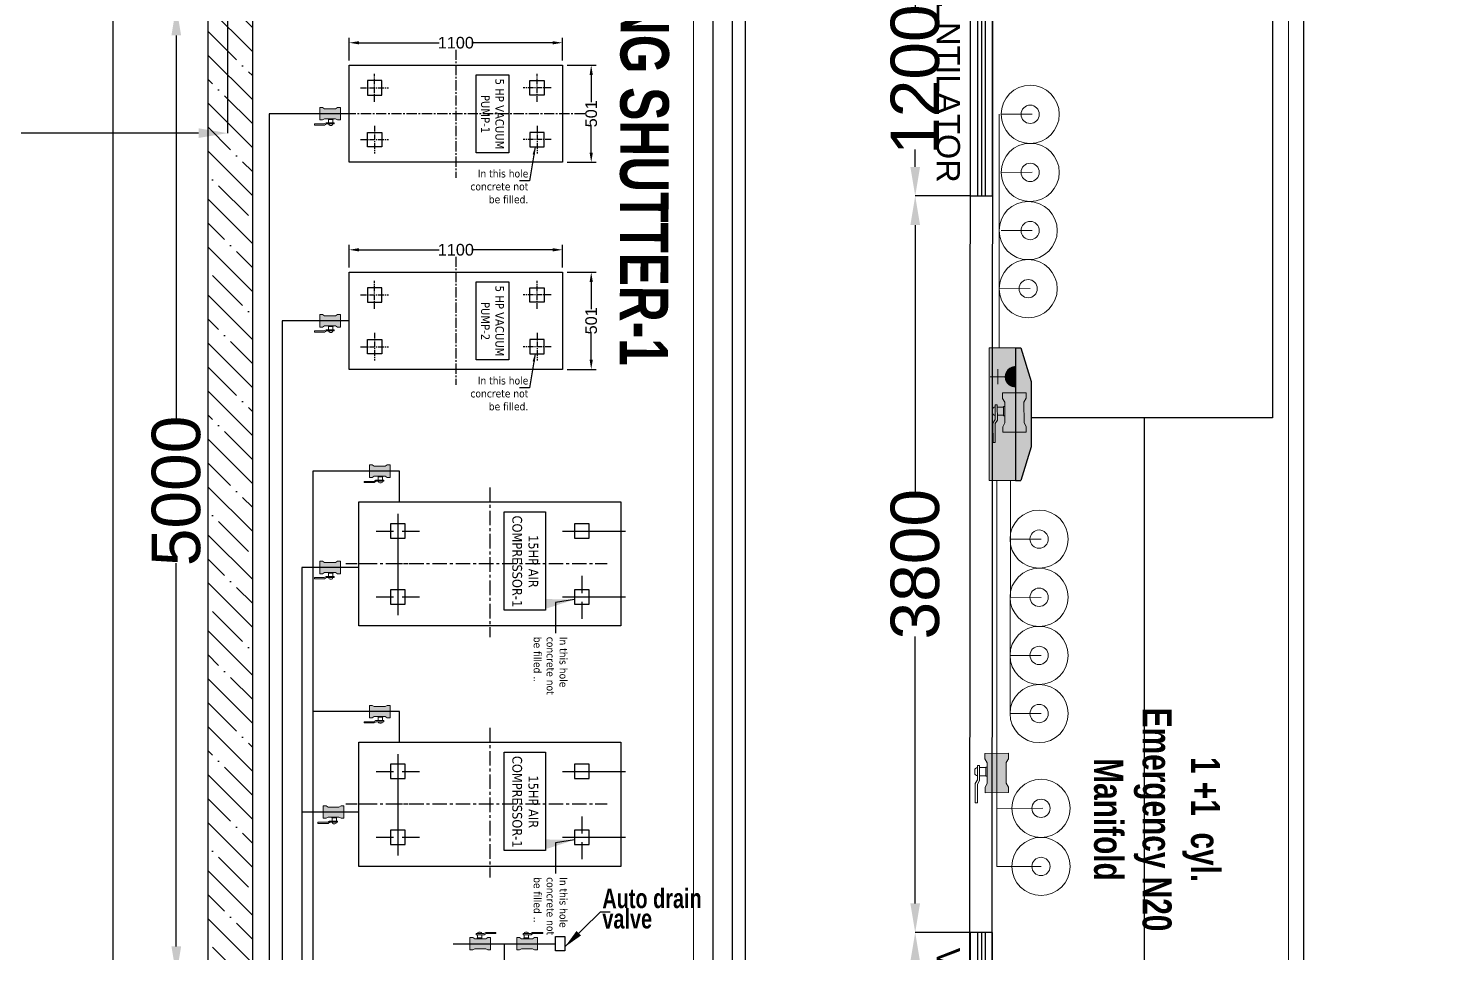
# Model space of a CAD drawing. Header units: metres. Extents: x 11749222 to 11901021, y -3863762 to -3708780.
# Drawn here: x 11863728 to 11871036, y -3730203 to -3725434 of the extents above; entities that cross this region are included whole.
import ezdxf

# ---------------------------------------------------------------- set-up
doc = ezdxf.new("R2010")
doc.units = ezdxf.units.M
doc.header["$MEASUREMENT"] = 0
doc.header["$PDMODE"] = 35
doc.linetypes.add('CENTER2', pattern=[1.125, 0.75, -0.125, 0.125, -0.125])
doc.layers.get('0').update_dxf_attribs({"color": 251, "linetype": 'CONTINUOUS'})
doc.layers.get('Defpoints').update_dxf_attribs({"color": 251, "linetype": 'CONTINUOUS'})
for name, color, linetype in [('-AC EQUIP.', 251, 'CONTINUOUS'), ('cont', 7, 'CONTINUOUS'), ('dim ref', 251, 'CONTINUOUS'), ('DOOR', 251, 'CONTINUOUS'), ('EL', 4, 'CONTINUOUS'), ('HS', 251, 'CONTINUOUS'), ('Layer 1', 7, 'CONTINUOUS'), ('Model-Front', 7, 'CONTINUOUS'), ('text', 8, 'CONTINUOUS')]:
    doc.layers.add(name, color=color, linetype=linetype)
for name, color, linetype, lineweight in [('M-OXY-VAC-AIR', 30, 'CONTINUOUS', 18), ('MEDI AGSS', 173, 'CONTINUOUS', 13), ('MEDI AIR 7', 4, 'CONTINUOUS', 25), ('MEDI AIR-4', 6, 'CONTINUOUS', 25), ('Medi CO2', 30, 'CONTINUOUS', 5), ('MEDI N2O', 5, 'CONTINUOUS', 25), ('MEDI O2', 3, 'CONTINUOUS', 25), ('MEDI VAC', 1, 'CONTINUOUS', 25), ('OXGEN', 90, 'CONTINUOUS', 13)]:
    doc.layers.add(name, color=color, linetype=linetype, lineweight=lineweight)
doc.styles.add('0_RM-NM', font='arial.ttf')
doc.styles.add('MtXpl_Swis721_LtCn_B', font='')
doc.styles.get("Standard").update_dxf_attribs({"font": 'arial.ttf'})
doc.styles.add('style3', font='arial.ttf', dxfattribs={"height": 200})
doc.styles.add('TXT4', font='GOTHIC.TTF', dxfattribs={"height": 150})
doc.styles.get('MtXpl_Swis721_LtCn_B').set_extended_font_data('Swis721 LtCn BT', bold=True)
doc.dimstyles.new('Scale 50', dxfattribs={"dimscale": 0, "dimtxt": 200, "dimasz": 150, "dimexe": 0, "dimexo": 0.1, "dimgap": 0, "dimtad": 0, "dimtoh": 1, "dimdec": 0, "dimzin": 0, "dimdsep": 46, "dimtxsty": '0_RM-NM', "dimcen": 0, "dimdle": 100, "dimclrd": 204, "dimclre": 212, "dimclrt": 224, "dimadec": 0, "dimazin": 0, "dimtfac": 1, "dimtdec": 0, "dimtofl": 0, "dimtmove": 1, "dimatfit": 3, "dimfxl": 0.15, "dimtolj": 1, "dimtzin": 0, "dimlwe": -1, "dimarcsym": 0})
doc.dimstyles.get("Standard").update_dxf_attribs({"dimscale": 0.7, "dimtxt": 300, "dimasz": 150, "dimexe": 200, "dimexo": 200, "dimgap": 0.25, "dimtad": 3, "dimlfac": 0.001, "dimzin": 0, "dimdsep": 46, "dimtxsty": 'Standard', "dimblk": 'ARCHTICK', "dimcen": 0.09, "dimdle": 200, "dimclrd": 256, "dimclre": 256, "dimclrt": 6, "dimadec": 0, "dimazin": 0, "dimtfac": 1, "dimtofl": 0, "dimtmove": 0, "dimatfit": 3, "dimfxl": 1, "dimtolj": 1, "dimtzin": 0, "dimarcsym": 0})

# ---------------------------------------------------------------- blocks, each defined once
blk = doc.blocks.new('*D31')
at = {"color": 212, "ltscale": 500, "transparency": 16777216}
for p, q in [((11864756.8, -3724178.9), (11864756.8, -3725975)), ((11857143.3, -3724278.9), (11857143.3, -3725975))]:
    blk.add_line(p, q, dxfattribs=at)
at = {"color": 204, "lineweight": -2, "ltscale": 500, "transparency": 16777216}
for p, q in [((11857293.3, -3725975), (11860652.7, -3725975)), ((11864606.8, -3725975), (11861247.5, -3725975))]:
    blk.add_line(p, q, dxfattribs=at)
at = {"color": 204, "ltscale": 500, "transparency": 16777216}
for points in [[(11857293.3, -3725950), (11857293.3, -3726000), (11857143.3, -3725975)], [(11864606.8, -3725950), (11864606.8, -3726000), (11864756.8, -3725975)]]:
    blk.add_solid(points, dxfattribs=at)
at = {"layer": 'Defpoints', "color": 0, "ltscale": 500, "transparency": 16777216}
for p in [(11864756.8, -3724178.8), (11857143.3, -3724278.8), (11864756.8, -3725975)]:
    blk.add_point(p, dxfattribs=at)
at = {"color": 224, "ltscale": 500, "transparency": 16777216, "insert": (11860950.1, -3725975), "char_height": 200, "attachment_point": 5, "style": '0_RM-NM'}
blk.add_mtext('\\A1;7614', dxfattribs=at)
blk = doc.blocks.new('_ArchTick')
at = {"color": 0, "linetype": 'ByBlock', "const_width": 0.15}
blk.add_lwpolyline([(-0.5, -0.5), (0.5, 0.5)], dxfattribs=at)
blk = doc.blocks.new('A$C5EC920A4')
at = {"ltscale": 5, "true_color": 0x636466}
h = blk.add_hatch(color=251, dxfattribs=at)
h.dxf.hatch_style = 1
h.paths.add_polyline_path([(315, 208.5), (0, 208.5), (0, 78.5), (660, 78.5), (660, 208.5), (315, 208.5), (315, 148.5)])
h.paths.add_polyline_path([(660, 52), (660, 78.5), (0, 78.5), (0, 52), (167.5, 0), (492.5, 0)])
at = {"color": 7, "lineweight": 13, "ltscale": 45}
for p, q in [((315, 208.5), (0, 208.5)), ((0, 208.5), (0, 78.5)), ((660, 208.5), (315, 208.5)), ((660, 78.5), (660, 208.5)), ((0, 78.5), (660, 78.5))]:
    blk.add_line(p, q, dxfattribs=at)
at = {"color": 7, "ltscale": 45}
for p, q in [((0, 78.5), (660, 78.5)), ((0, 78.5), (0, 52)), ((660, 78.5), (660, 52)), ((0, 52), (167.5, 0)), ((492.5, 0), (660, 52)), ((167.5, 0), (492.5, 0))]:
    blk.add_line(p, q, dxfattribs=at)
blk = doc.blocks.new('EL')
at = {"ltscale": 10, "true_color": 0x991b1e}
h = blk.add_hatch(dxfattribs=at)
h.set_pattern_fill('ANSI31', color=244)
h.paths.add_polyline_path([(-50, 0), (50, 0, 1)])
at = {"layer": 'EL', "color": 14, "lineweight": 20}
for p, q in [((-37.5, 87.5), (37.5, 87.5)), ((0, 50), (0, 125)), ((-50, 0), (50, 0))]:
    blk.add_line(p, q, dxfattribs=at)
blk.add_arc((0, 0), 50, 0, 180, dxfattribs=at)
blk = doc.blocks.new('A$C4D064DB7')
at = {"lineweight": 9}
h = blk.add_hatch(color=7, dxfattribs=at)
h.set_gradient(color1=(255, 255, 255), color2=(0, 38, 76), tint=1, name='INVCYLINDER')
h.paths.add_polyline_path([(4.55, 7.11), (3.75, 5.71), (3.75, 3.71), (12.35, 3.71), (12.35, 5.71), (11.55, 7.11), (11.55, 14.68), (12.35, 16.08), (12.35, 18.08), (3.75, 18.08), (3.75, 16.08), (4.55, 14.68)])
at = {"color": 7, "lineweight": 9}
for p, q in [((3.75, 18.08), (12.35, 18.08)), ((3.75, 16.08), (3.75, 18.08)), ((3.75, 16.08), (4.55, 14.68)), ((12.35, 16.08), (11.55, 14.68)), ((12.35, 18.08), (12.35, 16.08)), ((0, 11.9), (0, 10.9)), ((1, 13.69), (1, 8.4)), ((1, 13.69), (1.8, 13.69)), ((1.8, 13.69), (1.8, 8.17)), ((4.05, 12.9), (1.8, 12.9)), ((3.17, 12.9), (3.67, 12.9)), ((4.05, 13.05), (4.05, 9.72)), ((4.05, 13.05), (4.55, 13.05)), ((4.55, 14.68), (4.55, 7.11)), ((11.55, 14.68), (11.55, 7.11)), ((1, 8.4), (0.19, 7.07)), ((0.19, 7.07), (0.19, 0)), ((1.8, 8.17), (0.99, 6.85)), ((0.99, 6.85), (0.99, 0)), ((4.05, 9.9), (1.8, 9.9)), ((3.75, 5.71), (4.55, 7.11)), ((3.75, 3.71), (3.75, 5.71)), ((4.05, 9.72), (4.55, 9.72)), ((12.35, 5.71), (11.55, 7.11)), ((12.35, 5.71), (12.35, 3.71)), ((12.35, 3.71), (3.75, 3.71)), ((0.19, 0), (0.99, 0))]:
    blk.add_line(p, q, dxfattribs=at)
for centre, start, end in [((1, 11.9), 90, 180), ((1, 10.9), 180, 270)]:
    blk.add_arc(centre, 1, start, end, dxfattribs=at)
blk = doc.blocks.new('*D108')
at = {"layer": 'Defpoints', "color": 0, "ltscale": 500, "transparency": 16777216}
for p in [(11864952.9, -3723520.3), (11864165, -3739520.3), (11864952.9, -3739520.3)]:
    blk.add_point(p, dxfattribs=at)
at = {"layer": 'MEDI O2', "color": 212, "ltscale": 500, "transparency": 16777216}
for p, q in [((11864952.8, -3723520.3), (11864165, -3723520.3)), ((11864952.8, -3739520.3), (11864165, -3739520.3))]:
    blk.add_line(p, q, dxfattribs=at)
at = {"layer": 'MEDI O2', "color": 204, "lineweight": -2, "ltscale": 500, "transparency": 16777216}
for p, q in [((11864165, -3723670.3), (11864165, -3731062.1)), ((11864165, -3739370.3), (11864165, -3731978.5))]:
    blk.add_line(p, q, dxfattribs=at)
at = {"layer": 'MEDI O2', "color": 204, "ltscale": 500, "transparency": 16777216}
for points in [[(11864140, -3723670.3), (11864190, -3723670.3), (11864165, -3723520.3)], [(11864140, -3739370.3), (11864190, -3739370.3), (11864165, -3739520.3)]]:
    blk.add_solid(points, dxfattribs=at)
at = {"layer": 'MEDI O2', "color": 224, "ltscale": 500, "transparency": 16777216, "insert": (11864165, -3731520.3), "char_height": 250, "attachment_point": 5, "rotation": 90, "style": '0_RM-NM'}
blk.add_mtext('\\A1;16000', dxfattribs=at)
blk = doc.blocks.new('A$C33F65F14')
at = {"layer": 'Model-Front', "color": 152, "true_color": 0x2776bb}
blk.add_lwpolyline([(0, 337.7), (0, 222.7), (1200, 222.7), (1200, 337.7)], close=True, dxfattribs=at)
for points in [[(0, 300.2), (1200, 300.2)], [(0, 280.2), (1200, 280.2)], [(0, 260.2), (1200, 260.2)]]:
    blk.add_lwpolyline(points, dxfattribs=at)
at = {"layer": 'dim ref', "color": 5, "insert": (79, 169.5), "char_height": 120, "width": 1338.76, "attachment_point": 1, "rotation": 359.99947, "style": 'style3'}
blk.add_mtext('VENTILATOR', dxfattribs=at)
blk = doc.blocks.new('*D77')
at = {"layer": 'Defpoints', "color": 0, "ltscale": 500, "transparency": 16777216}
for p in [(11864849.4, -3725321.1), (11864491.8, -3730321.1), (11864849.4, -3730321.1)]:
    blk.add_point(p, dxfattribs=at)
at = {"layer": 'MEDI O2', "color": 212, "ltscale": 500, "transparency": 16777216}
for p, q in [((11864849.3, -3725321.1), (11864491.8, -3725321.1)), ((11864849.3, -3730321.1), (11864491.8, -3730321.1))]:
    blk.add_line(p, q, dxfattribs=at)
at = {"layer": 'MEDI O2', "color": 204, "lineweight": -2, "ltscale": 500, "transparency": 16777216}
for p, q in [((11864491.8, -3725471.1), (11864491.8, -3727448.3)), ((11864491.8, -3730171.1), (11864491.8, -3728194))]:
    blk.add_line(p, q, dxfattribs=at)
at = {"layer": 'MEDI O2', "color": 204, "ltscale": 500, "transparency": 16777216}
for points in [[(11864466.8, -3725471.1), (11864516.8, -3725471.1), (11864491.8, -3725321.1)], [(11864466.8, -3730171.1), (11864516.8, -3730171.1), (11864491.8, -3730321.1)]]:
    blk.add_solid(points, dxfattribs=at)
at = {"layer": 'MEDI O2', "color": 224, "ltscale": 500, "transparency": 16777216, "insert": (11864491.8, -3727821.1), "char_height": 250, "attachment_point": 5, "rotation": 90, "style": '0_RM-NM'}
blk.add_mtext('\\A1;5000', dxfattribs=at)
blk = doc.blocks.new('*D93')
at = {"layer": 'Defpoints', "color": 0, "ltscale": 500, "transparency": 16777216}
for p in [(11868588.5, -3725099.1), (11868304.3, -3726299.1), (11868588.5, -3726299.1)]:
    blk.add_point(p, dxfattribs=at)
at = {"layer": 'MEDI O2', "color": 212, "ltscale": 500, "transparency": 16777216}
for p, q in [((11868588.4, -3725099.1), (11868304.3, -3725099.1)), ((11868588.4, -3726299.1), (11868304.3, -3726299.1))]:
    blk.add_line(p, q, dxfattribs=at)
at = {"layer": 'MEDI O2', "color": 204, "lineweight": -2, "ltscale": 500, "transparency": 16777216}
for p, q in [((11868304.3, -3725249.1), (11868304.3, -3725338)), ((11868304.3, -3726149.1), (11868304.3, -3726060.2))]:
    blk.add_line(p, q, dxfattribs=at)
at = {"layer": 'MEDI O2', "color": 204, "ltscale": 500, "transparency": 16777216}
for points in [[(11868279.3, -3725249.1), (11868329.3, -3725249.1), (11868304.3, -3725099.1)], [(11868279.3, -3726149.1), (11868329.3, -3726149.1), (11868304.3, -3726299.1)]]:
    blk.add_solid(points, dxfattribs=at)
at = {"layer": 'MEDI O2', "color": 224, "ltscale": 500, "transparency": 16777216, "insert": (11868304.3, -3725699.1), "char_height": 250, "attachment_point": 5, "rotation": 90, "style": '0_RM-NM'}
blk.add_mtext('\\A1;1200', dxfattribs=at)
blk = doc.blocks.new('*D94')
at = {"layer": 'Defpoints', "color": 0, "ltscale": 500, "transparency": 16777216}
for p in [(11868588.5, -3726299.1), (11868304.3, -3730099.1), (11868587.7, -3730099.1)]:
    blk.add_point(p, dxfattribs=at)
at = {"layer": 'MEDI O2', "color": 212, "ltscale": 500, "transparency": 16777216}
for p, q in [((11868588.4, -3726299.1), (11868304.3, -3726299.1)), ((11868587.6, -3730099.1), (11868304.3, -3730099.1))]:
    blk.add_line(p, q, dxfattribs=at)
at = {"layer": 'MEDI O2', "color": 204, "lineweight": -2, "ltscale": 500, "transparency": 16777216}
for p, q in [((11868304.3, -3726449.1), (11868304.3, -3727826.3)), ((11868304.3, -3729949.1), (11868304.3, -3728571.9))]:
    blk.add_line(p, q, dxfattribs=at)
at = {"layer": 'MEDI O2', "color": 204, "ltscale": 500, "transparency": 16777216}
for points in [[(11868279.3, -3726449.1), (11868329.3, -3726449.1), (11868304.3, -3726299.1)], [(11868279.3, -3729949.1), (11868329.3, -3729949.1), (11868304.3, -3730099.1)]]:
    blk.add_solid(points, dxfattribs=at)
at = {"layer": 'MEDI O2', "color": 224, "ltscale": 500, "transparency": 16777216, "insert": (11868304.3, -3728199.1), "char_height": 250, "attachment_point": 5, "rotation": 90, "style": '0_RM-NM'}
blk.add_mtext('\\A1;3800', dxfattribs=at)
blk = doc.blocks.new('*D95')
at = {"layer": 'Defpoints', "color": 0, "ltscale": 500, "transparency": 16777216}
for p in [(11868587.7, -3730099.1), (11868304.3, -3731299.1), (11868588.5, -3731299.1)]:
    blk.add_point(p, dxfattribs=at)
at = {"layer": 'MEDI O2', "color": 212, "ltscale": 500, "transparency": 16777216}
for p, q in [((11868587.6, -3730099.1), (11868304.3, -3730099.1)), ((11868588.4, -3731299.1), (11868304.3, -3731299.1))]:
    blk.add_line(p, q, dxfattribs=at)
at = {"layer": 'MEDI O2', "color": 204, "lineweight": -2, "ltscale": 500, "transparency": 16777216}
for p, q in [((11868304.3, -3730249.1), (11868304.3, -3730338)), ((11868304.3, -3731149.1), (11868304.3, -3731060.2))]:
    blk.add_line(p, q, dxfattribs=at)
at = {"layer": 'MEDI O2', "color": 204, "ltscale": 500, "transparency": 16777216}
for points in [[(11868279.3, -3730249.1), (11868329.3, -3730249.1), (11868304.3, -3730099.1)], [(11868279.3, -3731149.1), (11868329.3, -3731149.1), (11868304.3, -3731299.1)]]:
    blk.add_solid(points, dxfattribs=at)
at = {"layer": 'MEDI O2', "color": 224, "ltscale": 500, "transparency": 16777216, "insert": (11868304.3, -3730699.1), "char_height": 250, "attachment_point": 5, "rotation": 90, "style": '0_RM-NM'}
blk.add_mtext('\\A1;1200', dxfattribs=at)
blk = doc.blocks.new('*D104')
at = {"color": 212, "ltscale": 500, "transparency": 16777216}
for p, q in [((11865384.1, -3725599.6), (11865384.1, -3725483.7)), ((11866484.1, -3725599.6), (11866484.1, -3725483.7))]:
    blk.add_line(p, q, dxfattribs=at)
at = {"color": 204, "lineweight": -2, "ltscale": 500, "transparency": 16777216}
for p, q in [((11865434.1, -3725508.7), (11865847.4, -3725508.7)), ((11866434.1, -3725508.7), (11866020.8, -3725508.7))]:
    blk.add_line(p, q, dxfattribs=at)
at = {"color": 204, "ltscale": 500, "transparency": 16777216}
for points in [[(11865434.1, -3725500.4), (11865434.1, -3725517.1), (11865384.1, -3725508.7)], [(11866434.1, -3725500.4), (11866434.1, -3725517.1), (11866484.1, -3725508.7)]]:
    blk.add_solid(points, dxfattribs=at)
at = {"layer": 'Defpoints', "color": 0, "ltscale": 500, "transparency": 16777216}
for p in [(11865384.1, -3725508.7), (11865384.1, -3725624.6), (11866484.1, -3725624.6)]:
    blk.add_point(p, dxfattribs=at)
at = {"color": 224, "ltscale": 500, "transparency": 16777216, "insert": (11865934.1, -3725508.7), "char_height": 60, "attachment_point": 5, "style": '0_RM-NM'}
blk.add_mtext('\\A1;1100', dxfattribs=at)
blk = doc.blocks.new('*D105')
at = {"color": 212, "ltscale": 500, "transparency": 16777216}
for p, q in [((11866509.1, -3725624.6), (11866657.6, -3725624.6)), ((11866509.1, -3726125.6), (11866657.6, -3726125.6))]:
    blk.add_line(p, q, dxfattribs=at)
at = {"color": 204, "lineweight": -2, "ltscale": 500, "transparency": 16777216}
for p, q in [((11866632.6, -3725674.6), (11866632.6, -3725814.6)), ((11866632.6, -3726075.6), (11866632.6, -3725935.6))]:
    blk.add_line(p, q, dxfattribs=at)
at = {"color": 204, "ltscale": 500, "transparency": 16777216}
for points in [[(11866624.3, -3725674.6), (11866641, -3725674.6), (11866632.6, -3725624.6)], [(11866624.3, -3726075.6), (11866641, -3726075.6), (11866632.6, -3726125.6)]]:
    blk.add_solid(points, dxfattribs=at)
at = {"layer": 'Defpoints', "color": 0, "ltscale": 500, "transparency": 16777216}
for p in [(11866484.1, -3725624.6), (11866632.6, -3725624.6), (11866484.1, -3726125.6)]:
    blk.add_point(p, dxfattribs=at)
at = {"color": 224, "ltscale": 500, "transparency": 16777216, "insert": (11866632.6, -3725875.1), "char_height": 60, "attachment_point": 5, "rotation": 90, "style": '0_RM-NM'}
blk.add_mtext('\\A1;501', dxfattribs=at)
blk = doc.blocks.new('*D106')
at = {"color": 212, "ltscale": 500, "transparency": 16777216}
for p, q in [((11865384.1, -3726667.8), (11865384.1, -3726552)), ((11866484.1, -3726667.8), (11866484.1, -3726552))]:
    blk.add_line(p, q, dxfattribs=at)
at = {"color": 204, "lineweight": -2, "ltscale": 500, "transparency": 16777216}
for p, q in [((11865434.1, -3726577), (11865847.4, -3726577)), ((11866434.1, -3726577), (11866020.8, -3726577))]:
    blk.add_line(p, q, dxfattribs=at)
at = {"color": 204, "ltscale": 500, "transparency": 16777216}
for points in [[(11865434.1, -3726568.6), (11865434.1, -3726585.3), (11865384.1, -3726577)], [(11866434.1, -3726568.6), (11866434.1, -3726585.3), (11866484.1, -3726577)]]:
    blk.add_solid(points, dxfattribs=at)
at = {"layer": 'Defpoints', "color": 0, "ltscale": 500, "transparency": 16777216}
for p in [(11865384.1, -3726577), (11865384.1, -3726692.8), (11866484.1, -3726692.8)]:
    blk.add_point(p, dxfattribs=at)
at = {"color": 224, "ltscale": 500, "transparency": 16777216, "insert": (11865934.1, -3726577), "char_height": 60, "attachment_point": 5, "style": '0_RM-NM'}
blk.add_mtext('\\A1;1100', dxfattribs=at)
blk = doc.blocks.new('*D107')
at = {"color": 212, "ltscale": 500, "transparency": 16777216}
for p, q in [((11866509.1, -3726692.8), (11866657.6, -3726692.8)), ((11866509.1, -3727193.8), (11866657.6, -3727193.8))]:
    blk.add_line(p, q, dxfattribs=at)
at = {"color": 204, "lineweight": -2, "ltscale": 500, "transparency": 16777216}
for p, q in [((11866632.6, -3726742.8), (11866632.6, -3726882.8)), ((11866632.6, -3727143.8), (11866632.6, -3727003.8))]:
    blk.add_line(p, q, dxfattribs=at)
at = {"color": 204, "ltscale": 500, "transparency": 16777216}
for points in [[(11866624.3, -3726742.8), (11866641, -3726742.8), (11866632.6, -3726692.8)], [(11866624.3, -3727143.8), (11866641, -3727143.8), (11866632.6, -3727193.8)]]:
    blk.add_solid(points, dxfattribs=at)
at = {"layer": 'Defpoints', "color": 0, "ltscale": 500, "transparency": 16777216}
for p in [(11866484.1, -3726692.8), (11866632.6, -3726692.8), (11866484.1, -3727193.8)]:
    blk.add_point(p, dxfattribs=at)
at = {"color": 224, "ltscale": 500, "transparency": 16777216, "insert": (11866632.6, -3726943.3), "char_height": 60, "attachment_point": 5, "rotation": 90, "style": '0_RM-NM'}
blk.add_mtext('\\A1;501', dxfattribs=at)

msp = doc.modelspace()

# ---------------------------------------------------------------- hatches: boundary and pattern name
at = {"layer": 'HS', "ltscale": 500, "true_color": 0x636466}
h = msp.add_hatch(dxfattribs=at)
h.set_pattern_fill('ANSI35', color=251, scale=700, angle=270)
h.set_pattern_definition([(315, (15570554.87, 7624421.88), (123.7436867, 123.7436867), []), (315, (15570554.87, 7624298.13), (123.7436867, 123.7436867), [218.75, -43.75, 0, -43.75])])
edge = h.paths.add_edge_path()
edge.add_line((11864884.6, -3725321.1), (11864654.6, -3725321.1))
edge.add_line((11864654.6, -3725321.1), (11864654.6, -3730321.1))
edge.add_line((11864654.6, -3730321.1), (11864884.6, -3730321.1))
edge.add_line((11864884.6, -3730321.1), (11864884.6, -3725340))

# ---------------------------------------------------------------- linework, layer by layer
at = {"color": 252, "linetype": 'CENTER2'}
for p, q in [((11865634.4, -3727938.6), (11865634.4, -3728462.4)), ((11866484.6, -3728027.8), (11866810.2, -3728027.8)), ((11866484.6, -3728368), (11866810.2, -3728368)), ((11865634.4, -3729178.8), (11865634.4, -3729702.6)), ((11866484.6, -3729268), (11866810.2, -3729268)), ((11866484.6, -3729608.2), (11866810.2, -3729608.2))]:
    msp.add_line(p, q, dxfattribs=at)
at = {"color": 7, "linetype": 'CENTER2', "ltscale": 70}
for points in [[(11865934.1, -3725544.4), (11865934.1, -3726205.8)], [(11866599.2, -3725875.1), (11865269.1, -3725875.1)], [(11865934.1, -3726612.6), (11865934.1, -3727274)]]:
    msp.add_lwpolyline(points, dxfattribs=at)
at = {"color": 7, "ltscale": 500}
for points in [[(11866484.1, -3725624.6), (11866484.1, -3726125.6), (11865384.1, -3726125.6), (11865384.1, -3725624.6)], [(11865477.6, -3725704.1), (11865477.6, -3725779.1), (11865552.6, -3725779.1), (11865552.6, -3725704.1)], [(11866390.6, -3725704.1), (11866390.6, -3725779.1), (11866315.6, -3725779.1), (11866315.6, -3725704.1)], [(11865477.6, -3726046.1), (11865477.6, -3725971.1), (11865552.6, -3725971.1), (11865552.6, -3726046.1)], [(11866390.6, -3726046.1), (11866390.6, -3725971.1), (11866315.6, -3725971.1), (11866315.6, -3726046.1)], [(11866484.1, -3726692.8), (11866484.1, -3727193.8), (11865384.1, -3727193.8), (11865384.1, -3726692.8)], [(11865477.6, -3726772.3), (11865477.6, -3726847.3), (11865552.6, -3726847.3), (11865552.6, -3726772.3)], [(11866390.6, -3726772.3), (11866390.6, -3726847.3), (11866315.6, -3726847.3), (11866315.6, -3726772.3)], [(11865477.6, -3727114.3), (11865477.6, -3727039.3), (11865552.6, -3727039.3), (11865552.6, -3727114.3)], [(11866390.6, -3727114.3), (11866390.6, -3727039.3), (11866315.6, -3727039.3), (11866315.6, -3727114.3)]]:
    msp.add_lwpolyline(points, close=True, dxfattribs=at)
at = {"color": 7, "linetype": 'CENTER2', "ltscale": 40}
for points in [[(11865515.1, -3725813.6), (11865515.1, -3725669.5)], [(11866353.1, -3725813.6), (11866353.1, -3725669.5)], [(11865443.1, -3725741.6), (11865587.2, -3725741.6)], [(11866425.2, -3725741.6), (11866281.1, -3725741.6)], [(11865515.1, -3725936.5), (11865515.1, -3726080.6)], [(11866353.1, -3725936.5), (11866353.1, -3726080.6)], [(11865443.1, -3726008.6), (11865587.2, -3726008.6)], [(11866425.2, -3726008.6), (11866281.1, -3726008.6)], [(11865515.1, -3726881.9), (11865515.1, -3726737.8)], [(11866353.1, -3726881.9), (11866353.1, -3726737.8)], [(11865443.1, -3726809.8), (11865587.2, -3726809.8)], [(11866425.2, -3726809.8), (11866281.1, -3726809.8)], [(11865515.1, -3727004.8), (11865515.1, -3727148.9)], [(11866353.1, -3727004.8), (11866353.1, -3727148.9)], [(11865443.1, -3727076.8), (11865587.2, -3727076.8)], [(11866425.2, -3727076.8), (11866281.1, -3727076.8)]]:
    msp.add_lwpolyline(points, dxfattribs=at)
at = {"color": 1, "ltscale": 500}
for points in [[(11865384.1, -3726943.3), (11865038.3, -3726943.3), (11865038.3, -3732346.7), (11865584.4, -3732346.7)], [(11865920.5, -3730157.3), (11866448.2, -3730157.3)], [(11866184.4, -3730344.2), (11866184.4, -3730157.3)]]:
    msp.add_lwpolyline(points, dxfattribs=at)
at = {"linetype": 'ByBlock', "ltscale": 50}
for points in [[(11865671.9, -3727990.3), (11865596.9, -3727990.3), (11865596.9, -3728065.3), (11865671.9, -3728065.3)], [(11866622.1, -3727990.3), (11866547.1, -3727990.3), (11866547.1, -3728065.3), (11866622.1, -3728065.3)], [(11865671.9, -3728330.5), (11865596.9, -3728330.5), (11865596.9, -3728405.5), (11865671.9, -3728405.5)], [(11866622.1, -3728330.5), (11866547.1, -3728330.5), (11866547.1, -3728405.5), (11866622.1, -3728405.5)], [(11865671.9, -3729230.5), (11865596.9, -3729230.5), (11865596.9, -3729305.5), (11865671.9, -3729305.5)], [(11866622.1, -3729230.5), (11866547.1, -3729230.5), (11866547.1, -3729305.5), (11866622.1, -3729305.5)], [(11865671.9, -3729570.7), (11865596.9, -3729570.7), (11865596.9, -3729645.7), (11865671.9, -3729645.7)], [(11866622.1, -3729570.7), (11866547.1, -3729570.7), (11866547.1, -3729645.7), (11866622.1, -3729645.7)]]:
    msp.add_lwpolyline(points, close=True, dxfattribs=at)
at = {"color": 1, "ltscale": 500}
msp.add_lwpolyline([(11866448.2, -3730120.6), (11866497.1, -3730120.6), (11866497.1, -3730193.9), (11866448.2, -3730193.9)], close=True, dxfattribs=at)
at = {"layer": 'Layer 1', "color": 252, "lineweight": 25}
for points in [[(11866109.3, -3727803.1), (11866109.3, -3727803.1), (11866109.3, -3727878), (11866109.3, -3727878)], [(11866109.3, -3727893.1), (11866109.3, -3727893.1), (11866109.3, -3727908.1), (11866109.3, -3727908.1)], [(11866109.3, -3727923.2), (11866109.3, -3727923.2), (11866109.3, -3727998.1), (11866109.3, -3727998.1)], [(11865523.2, -3728027.8), (11865523.2, -3728027.8), (11865612, -3728027.8), (11865612, -3728027.8)], [(11865657.2, -3728027.8), (11865657.2, -3728027.8), (11865746, -3728027.8), (11865746, -3728027.8)], [(11866109.3, -3728013.1), (11866109.3, -3728013.1), (11866109.3, -3728028.2), (11866109.3, -3728028.2)], [(11866109.3, -3728043.2), (11866109.3, -3728043.2), (11866109.3, -3728118.2), (11866109.3, -3728118.2)], [(11866109.3, -3728133.2), (11866109.3, -3728133.2), (11866109.3, -3728148.3), (11866109.3, -3728148.3)], [(11865408.1, -3728197.7), (11865408.1, -3728197.7), (11865366.4, -3728197.7), (11865366.4, -3728197.7)], [(11865423.3, -3728197.7), (11865423.3, -3728197.7), (11865408.2, -3728197.7), (11865408.2, -3728197.7)], [(11865528.2, -3728197.7), (11865528.2, -3728197.7), (11865428.3, -3728197.7), (11865428.3, -3728197.7)], [(11865558.3, -3728197.7), (11865558.3, -3728197.7), (11865543.3, -3728197.7), (11865543.3, -3728197.7)], [(11865648.3, -3728197.7), (11865648.3, -3728197.7), (11865573.4, -3728197.7), (11865573.4, -3728197.7)], [(11865658.4, -3728197.7), (11865658.4, -3728197.7), (11865583.4, -3728197.7), (11865583.4, -3728197.7)], [(11865678.4, -3728197.7), (11865678.4, -3728197.7), (11865663.4, -3728197.7), (11865663.4, -3728197.7)], [(11865688.5, -3728197.7), (11865688.5, -3728197.7), (11865673.4, -3728197.7), (11865673.4, -3728197.7)], [(11865768.4, -3728197.7), (11865768.4, -3728197.7), (11865693.5, -3728197.7), (11865693.5, -3728197.7)], [(11865798.5, -3728197.7), (11865798.5, -3728197.7), (11865783.5, -3728197.7), (11865783.5, -3728197.7)], [(11865888.5, -3728197.7), (11865888.5, -3728197.7), (11865813.2, -3728197.7), (11865813.2, -3728197.7)], [(11865918.2, -3728197.7), (11865918.2, -3728197.7), (11865903.5, -3728197.7), (11865903.5, -3728197.7)], [(11866008.6, -3728197.7), (11866008.6, -3728197.7), (11865933.3, -3728197.7), (11865933.3, -3728197.7)], [(11866038.3, -3728197.7), (11866038.3, -3728197.7), (11866023.6, -3728197.7), (11866023.6, -3728197.7)], [(11866128.6, -3728197.7), (11866128.6, -3728197.7), (11866053.4, -3728197.7), (11866053.4, -3728197.7)], [(11866109.3, -3728163.3), (11866109.3, -3728163.3), (11866109.3, -3728238.2), (11866109.3, -3728238.2)], [(11866158.4, -3728197.7), (11866158.4, -3728197.7), (11866143.3, -3728197.7), (11866143.3, -3728197.7)], [(11866248.3, -3728197.7), (11866248.3, -3728197.7), (11866173.4, -3728197.7), (11866173.4, -3728197.7)], [(11866278.5, -3728197.7), (11866278.5, -3728197.7), (11866263.4, -3728197.7), (11866263.4, -3728197.7)], [(11866368.4, -3728197.7), (11866368.4, -3728197.7), (11866293.5, -3728197.7), (11866293.5, -3728197.7)], [(11866398.5, -3728197.7), (11866398.5, -3728197.7), (11866383.5, -3728197.7), (11866383.5, -3728197.7)], [(11866488.5, -3728197.7), (11866488.5, -3728197.7), (11866413.6, -3728197.7), (11866413.6, -3728197.7)], [(11866518.6, -3728197.7), (11866518.6, -3728197.7), (11866503.6, -3728197.7), (11866503.6, -3728197.7)], [(11866608.6, -3728197.7), (11866608.6, -3728197.7), (11866533.7, -3728197.7), (11866533.7, -3728197.7)], [(11866638.7, -3728197.7), (11866638.7, -3728197.7), (11866623.6, -3728197.7), (11866623.6, -3728197.7)], [(11866714.6, -3728197.7), (11866714.6, -3728197.7), (11866653.8, -3728197.7), (11866653.8, -3728197.7)], [(11866109.3, -3728253.3), (11866109.3, -3728253.3), (11866109.3, -3728268.4), (11866109.3, -3728268.4)], [(11866109.3, -3728283), (11866109.3, -3728283), (11866109.3, -3728358.3), (11866109.3, -3728358.3)], [(11866584.6, -3728259.9), (11866584.6, -3728259.9), (11866584.6, -3728347.9), (11866584.6, -3728347.9)], [(11865523.2, -3728368), (11865523.2, -3728368), (11865612, -3728368), (11865612, -3728368)], [(11865657.2, -3728368), (11865657.2, -3728368), (11865746, -3728368), (11865746, -3728368)], [(11866109.3, -3728373.4), (11866109.3, -3728373.4), (11866109.3, -3728388.4), (11866109.3, -3728388.4)], [(11866109.3, -3728403.1), (11866109.3, -3728403.1), (11866109.3, -3728478.4), (11866109.3, -3728478.4)], [(11866584.6, -3728393.1), (11866584.6, -3728393.1), (11866584.6, -3728481.1), (11866584.6, -3728481.1)], [(11866109.3, -3728493.5), (11866109.3, -3728493.5), (11866109.3, -3728508.1), (11866109.3, -3728508.1)], [(11866109.3, -3728523.2), (11866109.3, -3728523.2), (11866109.3, -3728574.9), (11866109.3, -3728574.9)], [(11866109.3, -3729043.3), (11866109.3, -3729043.3), (11866109.3, -3729118.2), (11866109.3, -3729118.2)], [(11866109.3, -3729133.2), (11866109.3, -3729133.2), (11866109.3, -3729148.3), (11866109.3, -3729148.3)], [(11866109.3, -3729163.4), (11866109.3, -3729163.4), (11866109.3, -3729238.3), (11866109.3, -3729238.3)], [(11866109.3, -3729253.3), (11866109.3, -3729253.3), (11866109.3, -3729268.4), (11866109.3, -3729268.4)], [(11865523.2, -3729268), (11865523.2, -3729268), (11865612, -3729268), (11865612, -3729268)], [(11865657.2, -3729268), (11865657.2, -3729268), (11865746, -3729268), (11865746, -3729268)], [(11866109.3, -3729283.4), (11866109.3, -3729283.4), (11866109.3, -3729358.3), (11866109.3, -3729358.3)], [(11866109.3, -3729373.4), (11866109.3, -3729373.4), (11866109.3, -3729388.5), (11866109.3, -3729388.5)], [(11865408.1, -3729437.9), (11865408.1, -3729437.9), (11865366.4, -3729437.9), (11865366.4, -3729437.9)], [(11865423.3, -3729437.9), (11865423.3, -3729437.9), (11865408.2, -3729437.9), (11865408.2, -3729437.9)], [(11865528.2, -3729437.9), (11865528.2, -3729437.9), (11865428.3, -3729437.9), (11865428.3, -3729437.9)], [(11865558.3, -3729437.9), (11865558.3, -3729437.9), (11865543.3, -3729437.9), (11865543.3, -3729437.9)], [(11865648.3, -3729437.9), (11865648.3, -3729437.9), (11865573.4, -3729437.9), (11865573.4, -3729437.9)], [(11865658.4, -3729437.9), (11865658.4, -3729437.9), (11865583.4, -3729437.9), (11865583.4, -3729437.9)], [(11865678.4, -3729437.9), (11865678.4, -3729437.9), (11865663.4, -3729437.9), (11865663.4, -3729437.9)], [(11865688.5, -3729437.9), (11865688.5, -3729437.9), (11865673.4, -3729437.9), (11865673.4, -3729437.9)], [(11865768.4, -3729437.9), (11865768.4, -3729437.9), (11865693.5, -3729437.9), (11865693.5, -3729437.9)], [(11865798.5, -3729437.9), (11865798.5, -3729437.9), (11865783.5, -3729437.9), (11865783.5, -3729437.9)], [(11865888.5, -3729437.9), (11865888.5, -3729437.9), (11865813.2, -3729437.9), (11865813.2, -3729437.9)], [(11865918.2, -3729437.9), (11865918.2, -3729437.9), (11865903.5, -3729437.9), (11865903.5, -3729437.9)], [(11866008.6, -3729437.9), (11866008.6, -3729437.9), (11865933.3, -3729437.9), (11865933.3, -3729437.9)], [(11866038.3, -3729437.9), (11866038.3, -3729437.9), (11866023.6, -3729437.9), (11866023.6, -3729437.9)], [(11866128.6, -3729437.9), (11866128.6, -3729437.9), (11866053.4, -3729437.9), (11866053.4, -3729437.9)], [(11866109.3, -3729403.5), (11866109.3, -3729403.5), (11866109.3, -3729478.4), (11866109.3, -3729478.4)], [(11866158.4, -3729437.9), (11866158.4, -3729437.9), (11866143.3, -3729437.9), (11866143.3, -3729437.9)], [(11866248.3, -3729437.9), (11866248.3, -3729437.9), (11866173.4, -3729437.9), (11866173.4, -3729437.9)], [(11866278.5, -3729437.9), (11866278.5, -3729437.9), (11866263.4, -3729437.9), (11866263.4, -3729437.9)], [(11866368.4, -3729437.9), (11866368.4, -3729437.9), (11866293.5, -3729437.9), (11866293.5, -3729437.9)], [(11866398.5, -3729437.9), (11866398.5, -3729437.9), (11866383.5, -3729437.9), (11866383.5, -3729437.9)], [(11866488.5, -3729437.9), (11866488.5, -3729437.9), (11866413.6, -3729437.9), (11866413.6, -3729437.9)], [(11866518.6, -3729437.9), (11866518.6, -3729437.9), (11866503.6, -3729437.9), (11866503.6, -3729437.9)], [(11866608.6, -3729437.9), (11866608.6, -3729437.9), (11866533.7, -3729437.9), (11866533.7, -3729437.9)], [(11866638.7, -3729437.9), (11866638.7, -3729437.9), (11866623.6, -3729437.9), (11866623.6, -3729437.9)], [(11866714.6, -3729437.9), (11866714.6, -3729437.9), (11866653.8, -3729437.9), (11866653.8, -3729437.9)], [(11866109.3, -3729493.5), (11866109.3, -3729493.5), (11866109.3, -3729508.5), (11866109.3, -3729508.5)], [(11866109.3, -3729523.2), (11866109.3, -3729523.2), (11866109.3, -3729598.5), (11866109.3, -3729598.5)], [(11866584.6, -3729500), (11866584.6, -3729500), (11866584.6, -3729588.1), (11866584.6, -3729588.1)], [(11865523.2, -3729608.2), (11865523.2, -3729608.2), (11865612, -3729608.2), (11865612, -3729608.2)], [(11865657.2, -3729608.2), (11865657.2, -3729608.2), (11865746, -3729608.2), (11865746, -3729608.2)], [(11866109.3, -3729613.6), (11866109.3, -3729613.6), (11866109.3, -3729628.6), (11866109.3, -3729628.6)], [(11866109.3, -3729643.3), (11866109.3, -3729643.3), (11866109.3, -3729718.6), (11866109.3, -3729718.6)], [(11866584.6, -3729633.3), (11866584.6, -3729633.3), (11866584.6, -3729721.3), (11866584.6, -3729721.3)], [(11866109.3, -3729733.6), (11866109.3, -3729733.6), (11866109.3, -3729748.3), (11866109.3, -3729748.3)], [(11866109.3, -3729763.4), (11866109.3, -3729763.4), (11866109.3, -3729815.1), (11866109.3, -3729815.1)]]:
    msp.add_open_spline(points, degree=3, dxfattribs=at)
at = {"layer": 'Layer 1', "lineweight": 25}
for points in [[(11865434.1, -3727877.6), (11865434.1, -3727877.6), (11866784.6, -3727877.6), (11866784.6, -3727877.6)], [(11865434.1, -3728517.8), (11865434.1, -3728517.8), (11865434.1, -3727877.6), (11865434.1, -3727877.6)], [(11866784.6, -3727877.6), (11866784.6, -3727877.6), (11866784.6, -3728517.8), (11866784.6, -3728517.8)], [(11866784.6, -3728517.8), (11866784.6, -3728517.8), (11865434.1, -3728517.8), (11865434.1, -3728517.8)], [(11865434.1, -3729117.8), (11865434.1, -3729117.8), (11866784.6, -3729117.8), (11866784.6, -3729117.8)], [(11865434.1, -3729758), (11865434.1, -3729758), (11865434.1, -3729117.8), (11865434.1, -3729117.8)], [(11866784.6, -3729117.8), (11866784.6, -3729117.8), (11866784.6, -3729758), (11866784.6, -3729758)], [(11866784.6, -3729758), (11866784.6, -3729758), (11865434.1, -3729758), (11865434.1, -3729758)]]:
    msp.add_open_spline(points, degree=3, dxfattribs=at)
at = {"layer": 'M-OXY-VAC-AIR', "color": 5, "lineweight": 15}
for p, q in [((11868737.2, -3725877.7), (11868737.2, -3727081.9)), ((11868793.6, -3728969.2), (11868795.9, -3727766.4))]:
    msp.add_line(p, q, dxfattribs=at)
for points in [[(11868907.4, -3725877.2), (11868747.6, -3725877.7)], [(11868907.4, -3726177.2), (11868747.6, -3726177.7)], [(11868907.4, -3726477.2), (11868747.6, -3726477.7)], [(11868897, -3726777.2), (11868737.2, -3726777.7)], [(11868724.6, -3727766.4), (11868724.6, -3729758.2), (11868953.4, -3729758.6)], [(11868953.4, -3728070.1), (11868793.6, -3728069.6)], [(11868953.4, -3728370.1), (11868793.6, -3728369.6)], [(11868953.4, -3728670.1), (11868793.6, -3728669.6)], [(11868953.4, -3728970.1), (11868793.6, -3728969.6)], [(11868963.3, -3729458.2), (11868724.6, -3729458.7)]]:
    msp.add_lwpolyline(points, dxfattribs=at)
for centre, radius in [((11868897.6, -3725877.6), 150), ((11868897.6, -3725877.6), 47.1), ((11868897.6, -3726177.6), 150), ((11868897.6, -3726177.6), 47.1), ((11868887.2, -3726477.6), 150), ((11868897.6, -3726477.6), 47.1), ((11868887.2, -3726777.6), 150), ((11868887.2, -3726777.6), 47.1), ((11868943.6, -3728069.7), 150), ((11868943.6, -3728069.7), 47.1), ((11868943.6, -3728369.7), 150), ((11868943.6, -3728369.7), 47.1), ((11868943.6, -3728669.7), 150), ((11868943.6, -3728669.7), 47.1), ((11868943.6, -3728969.7), 150), ((11868943.6, -3728969.7), 47.1), ((11868953.4, -3729458.6), 150), ((11868953.4, -3729458.6), 47.1), ((11868953.4, -3729758.6), 150), ((11868953.4, -3729758.6), 47.1)]:
    msp.add_circle(centre, radius, dxfattribs=at)
at = {"layer": 'MEDI AGSS'}
msp.add_lwpolyline([(11864654.6, -3724479.7), (11867159.6, -3724479.7), (11867159.6, -3739009.6), (11866484.6, -3739009.6), (11866484.6, -3738534.1)], dxfattribs=at)
at = {"layer": 'MEDI AIR 7'}
msp.add_lwpolyline([(11864654.6, -3724278.8), (11867359.6, -3724278.8), (11867359.6, -3734873.6), (11867871.3, -3734873.6), (11867871.3, -3734405.5)], dxfattribs=at)
at = {"layer": 'MEDI AIR-4'}
msp.add_lwpolyline([(11864654.6, -3724178.8), (11867426.4, -3724178.8), (11867426.4, -3734773.6), (11867551.3, -3734773.6), (11867551.3, -3734405.5)], dxfattribs=at)
at = {"layer": 'Medi CO2'}
msp.add_lwpolyline([(11864654.6, -3724578.8), (11870230.4, -3724578.8), (11870230.4, -3733576.1)], dxfattribs=at)
at = {"layer": 'MEDI N2O'}
for points in [[(11864654.6, -3724078.8), (11870148.1, -3724078.8), (11870148.1, -3727444.4), (11868902.4, -3727444.4)], [(11869487.5, -3739087.8), (11869487.5, -3727444.4)]]:
    msp.add_lwpolyline(points, dxfattribs=at)
at = {"layer": 'MEDI O2', "color": 8, "ltscale": 500}
for p, q in [((11868588.7, -3724824.8), (11868580.1, -3738152.2)), ((11868703.7, -3724824.9), (11868695.1, -3738152.2))]:
    msp.add_line(p, q, dxfattribs=at)
for points in [[(11869160.6, -3723520.3), (11864654.6, -3723520.3), (11864654.6, -3739520.3), (11871654.6, -3739520.3), (11871654.6, -3723520.3), (11871160.6, -3723520.3)], [(11868579.4, -3723750.3), (11864884.6, -3723750.3), (11864884.6, -3739290.3), (11868579.4, -3739290.3)]]:
    msp.add_lwpolyline(points, dxfattribs=at)
at = {"layer": 'MEDI O2'}
msp.add_lwpolyline([(11864654.6, -3723978.8), (11870307.5, -3723978.8), (11870307.5, -3732588.1), (11871208.2, -3732588.1), (11871208.3, -3732587.9)], dxfattribs=at)
at = {"layer": 'MEDI O2', "color": 1, "ltscale": 500}
msp.add_lwpolyline([(11865384.1, -3725875.1), (11864970.8, -3725875.1), (11864970.8, -3735109.1), (11865584.4, -3735109.1)], dxfattribs=at)
at = {"layer": 'MEDI O2', "color": 6, "ltscale": 500}
msp.add_lwpolyline([(11865434.1, -3729478.2), (11865139.5, -3729478.2)], dxfattribs=at)
at = {"layer": 'MEDI VAC'}
msp.add_lwpolyline([(11864654.6, -3724378.8), (11867259.6, -3724378.8), (11867259.6, -3737068.3), (11866184.4, -3737068.3)], dxfattribs=at)
at = {"layer": 'Model-Front'}
for points in [[(11866208.4, -3725674.3), (11866208.4, -3726075.9), (11866039.2, -3726075.9), (11866039.2, -3725674.3)], [(11866208.4, -3726742.5), (11866208.4, -3727144.2), (11866039.2, -3727144.2), (11866039.2, -3726742.5)], [(11866397.6, -3727929.4), (11866397.6, -3728436.2), (11866184.1, -3728436.2), (11866184.1, -3727929.4)], [(11866397.6, -3729169.6), (11866397.6, -3729676.3), (11866184.1, -3729676.3), (11866184.1, -3729169.6)]]:
    msp.add_lwpolyline(points, close=True, dxfattribs=at)
at = {"layer": 'Model-Front', "color": 219, "true_color": 0x642165}
for points in [[(11865644, -3727877.6), (11865644, -3727719.1), (11865196.6, -3727719.1), (11865196.6, -3728959.3)], [(11865644, -3729117.8), (11865644, -3728959.3), (11865196.6, -3728959.3), (11865196.6, -3730770.8), (11865610, -3730770.8)]]:
    msp.add_lwpolyline(points, dxfattribs=at)
at = {"layer": 'Model-Front', "color": 6}
msp.add_lwpolyline([(11865433, -3728215.7), (11865139.5, -3728215.7), (11865139.5, -3730926.2), (11865584.4, -3730926.2)], dxfattribs=at)

# ---------------------------------------------------------------- block references
at = {"layer": '-AC EQUIP.', "lineweight": 15, "ltscale": 10, "xscale": -1.037200455045991, "yscale": 1.037200455045991, "zscale": 1.037200455045991, "rotation": 90}
msp.add_blockref('A$C5EC920A4', (11868902.4, -3727081.9), dxfattribs=at)
at = {"layer": 'cont', "lineweight": 15, "xscale": 1.037200455045991, "yscale": 1.037200455045991, "zscale": 1.037200455045991, "rotation": 89.99999999999999}
msp.add_blockref('EL', (11868820.9, -3727231.5), dxfattribs=at)
at = {"layer": 'DOOR', "color": 0, "lineweight": 18, "xscale": -7.430341910565228, "yscale": 7.430341910565228, "zscale": 7.430341910565228}
for p, rotation in [((11865204.2, -3725934.9), 270), ((11865204.2, -3727003.2), 270), ((11865460.4, -3727778.9), 270), ((11865204.2, -3728275.9), 270), ((11865460.4, -3729019.1), 270), ((11865222.2, -3729538), 270), ((11866141, -3730097.5), 90), ((11866382.7, -3730097.5), 90)]:
    msp.add_blockref('A$C4D064DB7', p, dxfattribs=dict(at, rotation=rotation))
at = {"layer": 'DOOR', "color": 0, "lineweight": 15, "xscale": 14.10749453407537, "yscale": 14.10749453407537, "zscale": 14.10749453407537, "rotation": 0.177615895680759}
for p in [(11868703.2, -3727570.5), (11868611.8, -3729430.5)]:
    msp.add_blockref('A$C4D064DB7', p, dxfattribs=at)
at = {"layer": 'MEDI O2', "ltscale": 500, "rotation": 270}
for p in [(11868365.9, -3725099.1), (11868365.9, -3730099.1)]:
    msp.add_blockref('A$C33F65F14', p, dxfattribs=at)

# ---------------------------------------------------------------- texts
at = {"attachment_point": 1, "rotation": 270}
for s, insert, char_height, width in [('\\pxqc;{\\fTahoma|b0|i0|c0|p34;5 HP VACUUM PUMP-1}', (11866182.3, -3725667.1), 44.104, 418.369), ('\\pxqc;{\\fTahoma|b0|i0|c0|p34;5 HP VACUUM PUMP-2}', (11866182.3, -3726735.4), 44.104, 418.369), ('\\pxqc;{\\fTahoma|b0|i0|c0|p34;15HP AIR COMPRESSOR-1}', (11866359.2, -3727947.5), 50, 474.297), ('{\\fTahoma|b0|i0|c0|p34;In this hole concrete not be filled ..}', (11866509.3, -3728573.6), 40, 331.848), ('\\pxqc;{\\fTahoma|b0|i0|c0|p34;15HP AIR COMPRESSOR-1}', (11866359.2, -3729187.7), 50, 474.297), ('{\\fTahoma|b0|i0|c0|p34;In this hole concrete not be filled ..}', (11866509.3, -3729813.8), 40, 331.848)]:
    msp.add_mtext(s, dxfattribs=dict(at, insert=insert, char_height=char_height, width=width))
at = {"char_height": 40, "width": 339.668, "attachment_point": 1}
for insert in [(11865968.4, -3726163.6), (11865968.4, -3727231.8)]:
    msp.add_mtext('\\pxqr;{\\fTahoma|b0|i0|c0|p34;In this hole concrete not be filled.}', dxfattribs=dict(at, insert=insert))
at = {"layer": 'OXGEN', "color": 5, "lineweight": 15, "ltscale": 3, "insert": (11869877.5, -3729516.9), "char_height": 150, "attachment_point": 2, "rotation": 269.96409, "style": 'TXT4'}
msp.add_mtext_dynamic_manual_height_columns('{\\fSwis721 LtCn BT|b1|i0|c0|p34;1 +1  cyl. Emergency N20 Manifold}', width=1265.08, gutter_width=5000, heights=[0], dxfattribs=at)
at = {"layer": 'OXGEN', "color": 1, "insert": (11866690, -3729873.9), "char_height": 100, "width": 520.587, "attachment_point": 1, "rotation": 0.07639, "line_spacing_factor": 0.63, "style": 'MtXpl_Swis721_LtCn_B'}
msp.add_mtext('\\pxql;Auto drain valve', dxfattribs=at)
at = {"layer": 'text', "color": 0, "linetype": 'ByBlock', "insert": (11867036.1, -3724514.1, -4.1), "char_height": 250, "width": 3533.239, "attachment_point": 1, "rotation": 269.85453}
msp.add_mtext('{\\fSwis721 LtCn BT|b1|i0|c0|p34;ROLLING SHUTTER-1}', dxfattribs=at)

# ---------------------------------------------------------------- dimensions: what is measured, and where the dimension line sits
at = {"color": 2, "ltscale": 500}
dim = msp.add_linear_dim(base=(11864756.8146, -3725975.0406), p1=(11857143.3034, -3724278.7995), p2=(11864756.8146, -3724178.7995), dimstyle='Scale 50', override={"dimscale": 1}, dxfattribs=at)
dim.commit()
dim.dimension.update_dxf_attribs({"geometry": '*D31', "text_midpoint": (11860950.059, -3725975.0406)})
at = {"color": 1, "ltscale": 500}
for base, p1, p2, picture, middle in [((11865384.1, -3725508.7), (11866484.1, -3725624.6), (11865384.1, -3725624.6), '*D104', (11865934.1, -3725508.7)), ((11865384.1, -3726577), (11866484.1, -3726692.8), (11865384.1, -3726692.8), '*D106', (11865934.1, -3726577))]:
    dim = msp.add_linear_dim(base=base, p1=p1, p2=p2, dimstyle='Scale 50', override={"dimscale": 1, "dimtxt": 60, "dimasz": 50, "dimexe": 25, "dimexo": 25}, dxfattribs=at)
    dim.commit()
    dim.dimension.update_dxf_attribs({"geometry": picture, "text_midpoint": middle})
for base, p1, p2, picture, middle in [((11866632.6, -3725624.6), (11866484.1, -3726125.6), (11866484.1, -3725624.6), '*D105', (11866632.6, -3725875.1)), ((11866632.6, -3726692.8), (11866484.1, -3727193.8), (11866484.1, -3726692.8), '*D107', (11866632.6, -3726943.3))]:
    dim = msp.add_linear_dim(base=base, p1=p1, p2=p2, angle=270, dimstyle='Scale 50', override={"dimscale": 1, "dimtxt": 60, "dimasz": 50, "dimexe": 25, "dimexo": 25}, dxfattribs=at)
    dim.commit()
    dim.dimension.update_dxf_attribs({"geometry": picture, "text_midpoint": middle})
at = {"layer": 'MEDI O2', "ltscale": 500}
for base, p1, p2, picture, middle in [((11864165, -3739520.3), (11864952.9, -3723520.3), (11864952.9, -3739520.3), '*D108', (11864165, -3731520.3)), ((11868304.3, -3726299.1), (11868588.5, -3725099.1), (11868588.5, -3726299.1), '*D93', (11868304.3, -3725699.1)), ((11864491.8, -3730321.1), (11864849.4, -3725321.1), (11864849.4, -3730321.1), '*D77', (11864491.8, -3727821.1)), ((11868304.3, -3730099.1), (11868588.5, -3726299.1), (11868587.7, -3730099.1), '*D94', (11868304.3, -3728199.1)), ((11868304.3, -3731299.1), (11868587.7, -3730099.1), (11868588.5, -3731299.1), '*D95', (11868304.3, -3730699.1))]:
    dim = msp.add_linear_dim(base=base, p1=p1, p2=p2, angle=270, dimstyle='Scale 50', override={"dimscale": 1, "dimtxt": 250}, dxfattribs=at)
    dim.commit()
    dim.dimension.update_dxf_attribs({"geometry": picture, "text_midpoint": middle})

# ---------------------------------------------------------------- leaders
at = {"color": 1, "ltscale": 500}
for points, override in [([(11866343.2, -3726046.1), (11866314.9, -3726220.6), (11866263.3, -3726220.6)], {"dimscale": 1, "dimasz": 40}), ([(11866343.2, -3727114.3), (11866314.9, -3727288.8), (11866263.3, -3727288.8)], {"dimscale": 1, "dimasz": 40}), ([(11866497.1, -3730173.7), (11866680.1, -3729992.2), (11866730.4, -3729992.2)], {"dimscale": 1, "dimasz": 100})]:
    msp.add_leader(points, dimstyle='Scale 50', override=override, dxfattribs=at)
at = {"linetype": 'ByBlock', "ltscale": 50}
for points in [[(11866547.1, -3728381), (11866448.4, -3728395.9), (11866448.4, -3728554.8)], [(11866547.1, -3729621.2), (11866448.4, -3729636.1), (11866448.4, -3729794.9)]]:
    msp.add_leader(points, dimstyle='Standard', override={"dimscale": 1}, dxfattribs=at)

doc.saveas('drawing.dxf')
